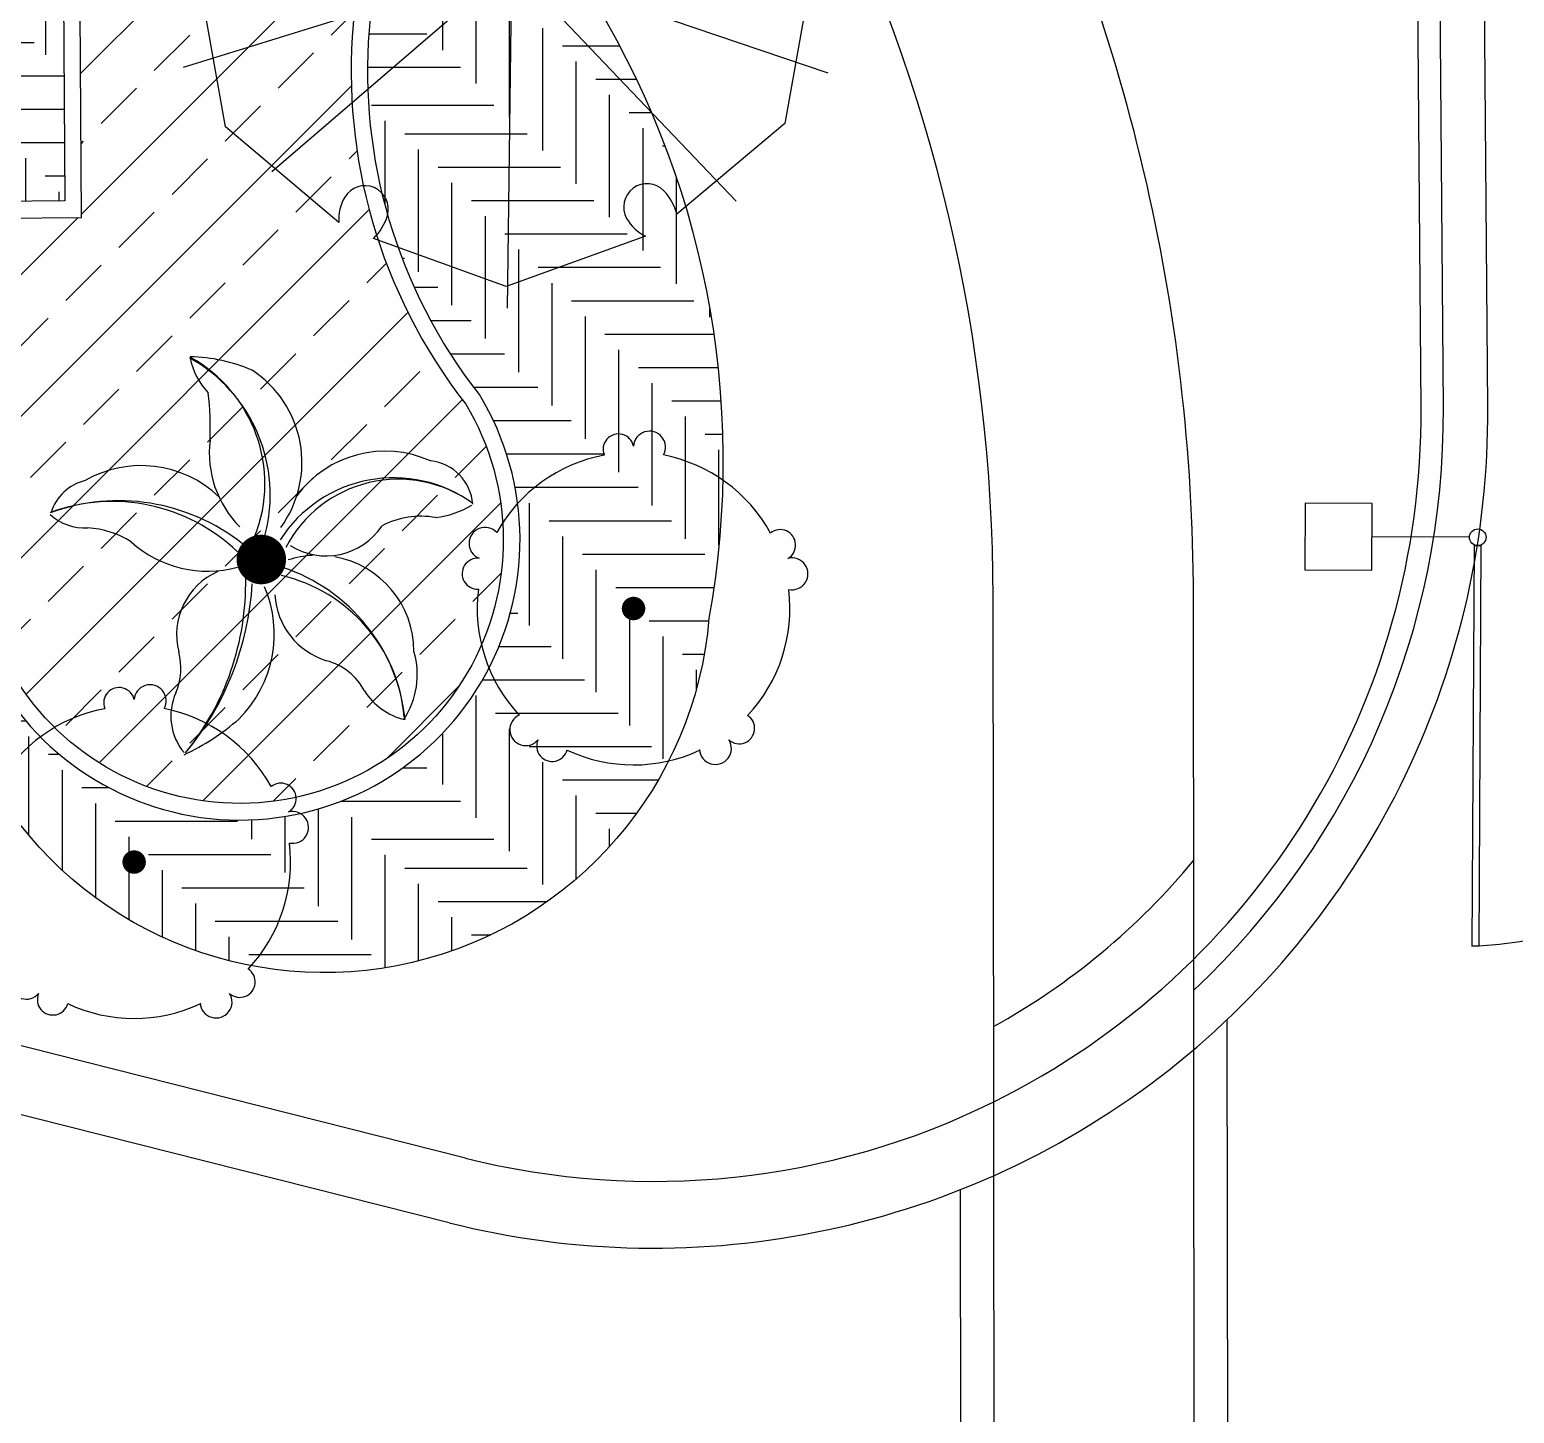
# Model space of a CAD drawing. Header units: feet. Extents: x 919634 to 928945, y 707022 to 708026.
# Drawn here: x 920517.92 to 920562.41, y 707484.96 to 707526.42 of the extents above; entities that cross this region are included whole.
import ezdxf

# ---------------------------------------------------------------- set-up
doc = ezdxf.new("R2010")
doc.units = ezdxf.units.FT
doc.header["$LTSCALE"] = 20
doc.header["$MEASUREMENT"] = 0
for name, color, linetype in [('-u-site-xref', 7, 'Continuous'), ('LK-TREE-013M', 6, 'Continuous'), ('LK-TREE-025M', 2, 'Continuous'), ('LK-TREE-035M', 123, 'Continuous'), ('LK-TREE-050M', 2, 'Continuous'), ('LK-TREE-TRNK', 32, 'Continuous'), ('LP-PATT-SHAR', 4, 'Continuous'), ('LP-SHAR-BRDR-CONT', 123, 'Continuous'), ('LP-TREE', 15, 'Continuous'), ('Site Plan$0$-u-site-fence', 4, 'Site Plan$0$FENCELINE1'), ('Site Plan$0$SP-PAVERS-BANDS', 251, 'Continuous')]:
    doc.layers.add(name, color=color, linetype=linetype)
doc.layers.add('Site Plan$0$SP-CURB', color=3, linetype='Continuous', lineweight=25)
doc.layers.add('Site Plan$0$SP-SIDEWALK', color=2, linetype='Continuous', lineweight=25)
doc.layers.get('-u-site-xref').off()
doc.linetypes.add('Site Plan$0$FENCELINE1', pattern='A,0.25,-0.1,[133,ltypeshp.shx,S=0.1,R=0,X=-0.1,Y=0],-0.1,1', length=1.45)

# ---------------------------------------------------------------- blocks, each defined once
blk = doc.blocks.new('Site Plan')
at = {"layer": 'Site Plan$0$-u-site-fence', "ltscale": 0.12}
for p, q in [((920561.0604239291, 707511.2101460887, 1.43820531839367e-06), (920558.1404580518, 707511.2252357987, -0.01237291482173208)), ((920561.2036159907, 707510.9594629746, 1.436900345652692e-06), (920561.4177676992, 707510.9613656093, 1.43951029119016e-06)), ((920561.352584053, 707498.9603057592, 1.436994073372722e-06), (920561.1396361396, 707498.9614501827, 1.614422701717855e-06))]:
    blk.add_line(p, q, dxfattribs=at)
at = {"layer": 'Site Plan$0$-u-site-fence', "ltscale": 0.12, "extrusion": (-1.187344461822772e-08, 1.488653649229549e-08, 1)}
for p, q in [((920561.2036333125, 707510.9626860885, 1.436948121047443e-06), (920561.1391363632, 707498.9614528685, 1.614839116370614e-06)), ((920561.3520842765, 707498.9603084452, 1.617384578156411e-06), (920561.4177676992, 707510.9613656093, 1.43951029119016e-06))]:
    blk.add_line(p, q, dxfattribs=at)
at = {"layer": 'Site Plan$0$-u-site-fence', "ltscale": 0.12, "extrusion": (2.741283309939411e-11, 1.338683738062718e-08, 0.9999999999999999), "elevation": -0.00287634199786926}
blk.add_lwpolyline([(920558.1352903502, 707510.2252491508), (920558.1456257511, 707512.2252224454), (920556.1456524564, 707512.2355578466), (920556.1353170556, 707510.2355845518)], close=True, dxfattribs=at)
at = {"layer": 'Site Plan$0$-u-site-fence', "ltscale": 0.12, "elevation": -9.429129976812334e-09}
blk.add_lwpolyline([(920573.8102649387, 707511.1473778506, -0.3744874482548909), (920561.3520842766, 707498.9603084453)], format="xyb", dxfattribs=at)
at = {"layer": 'Site Plan$0$-u-site-fence'}
blk.add_circle((920561.3104237854, 707511.2104141483, 1.43820531839367e-06), 0.2499999999999999, dxfattribs=at)
at = {"layer": 'Site Plan$0$SP-CURB'}
for p, q in [((920559.6122391585, 707515.092682989), (920559.020042532, 707590.153582548)), ((920560.2822183074, 707515.0979688222), (920559.6900216809, 707590.1588683829)), ((920561.6121769163, 707515.1084615946), (920561.01998029, 707590.1693611552)), ((920530.9824007368, 707492.6110752176), (920496.6243504336, 707501.2861214255)), ((920530.4927873277, 707490.6719314093), (920496.1347370263, 707499.3469776167)), ((920552.806729749, 707495.864926026), (920552.803823357, 707498.5755080327)), ((920546.810778525, 707492.085708337), (920546.8084102547, 707494.2944229818))]:
    blk.add_line(p, q, dxfattribs=at)
for radius, start, end in [(25, 255.8295891379076, 0.4520284694563315), (22.99999999999999, 296.3133886273412, 0.4520284694563315), (23.66999999999999, 313.162273810724, 0.4520284694563315), (22.99999999999999, 255.8295891379076, 296.3133886269526)]:
    blk.add_arc((920536.6129549423, 707514.911229014), radius, start, end, dxfattribs=at)
at = {"layer": 'Site Plan$0$SP-PAVERS-BANDS'}
for p, q in [((920553.8353893461, 707469.1367253223, -5.923748931907445e-09), (920553.8057688194, 707496.7616518568, -5.923748931907445e-09)), ((920552.8353899209, 707469.1356530838, -5.923748931907445e-09), (920552.806729749, 707495.8649260261, -5.923748931907445e-09)), ((920546.8355014793, 707469.0283940342, -5.923748931900867e-09), (920546.8107785248, 707492.085708337, -5.923748931900867e-09)), ((920545.835418404, 707469.1053362788, -5.923748931900867e-09), (920545.8112291561, 707491.6649013151, -5.923748931900867e-09))]:
    blk.add_line(p, q, dxfattribs=at)
at = {"layer": 'Site Plan$0$SP-SIDEWALK'}
for p, q in [((920546.8084102548, 707494.2944229818), (920546.7921933879, 707509.4187233478, 2.164071473886517e-08)), ((920552.8038233569, 707498.5755080327, 6.116416235568846e-09), (920552.7921899388, 707509.425156779, 2.164071473886517e-08))]:
    blk.add_line(p, q, dxfattribs=at)
for centre, radius, start, end in [((920496.7922221301, 707509.3651114214, 2.164071473886517e-08), 56, 0.0614347540404576, 26.4396897960038), ((920496.7922221301, 707509.3651114214, 2.164071473886517e-08), 50, 0.0614347540404576, 26.4396897960038), ((920536.6129549423, 707514.911229014, 2.164071473874334e-08), 20.99999999999999, 299.0375462264251, 320.4296222847356)]:
    blk.add_arc(centre, radius, start, end, dxfattribs=at)
blk = doc.blocks.new('TREE-PALM-041')
at = {"layer": 'LK-TREE-013M'}
for centre, radius, start, end in [((-0.3720001010839553, 0.1633982030932231), 0.3946546645720077, 344.7767662460449, 61.06918087828702), ((-0.3557800107024036, 0.1912123929162917), 0.3647523954599728, 338.6685595625743, 60.93853459792339), ((0.3341882467089761, -0.1338205829788421), 0.3402027790991649, 54.08927960762809, 147.3792399929219), ((0.345735847686484, -0.1173506063655907), 0.3200904228407903, 54.03427963616576, 152.4700259137816), ((-0.3597265340679598, -0.3546190761911205), 0.5029787695845125, 51.62245845853408, 110.1515818451622), ((-0.3762428748345599, -0.3100897383968757), 0.456426603592083, 46.19810053706463, 109.9457256011484), ((-0.08825263496379421, -0.4507209637926621), 0.4535954247626602, 5.932074235472769, 71.72583644396758), ((-0.7226320769002825, -0.05830830002738452), 0.6833584335641294, 320.9912903199319, 0.9579518287380175), ((-0.7589573112084338, -0.01726299157020605), 0.7374757485412952, 320.289734410527, 356.6001810902341), ((-0.04039007262139194, -0.4329306432186399), 0.4028327884091354, 4.984854820659012, 76.91433106630018)]:
    blk.add_arc(centre, radius, start, end, dxfattribs=at)
at = {"layer": 'LK-TREE-035M'}
for centre, radius, start, end in [((-0.1846703125824263, 0.1099836142084385), 0.4015795507720148, 66.30428091647485, 89.2587755891199), ((-0.01224742359372044, 0.5395139502523918), 0.1700019813296681, 190.3648824644931, 224.1150875254641), ((-0.1753860951066315, 0.2450049370900587), 0.2780024929228615, 323.8982852846357, 56.82995166977268), ((-0.8160024272200985, 0.3340684748091718), 0.6872459064238372, 357.2418459629196, 7.281689392615421), ((0.1352237847026743, 0.2695692884450267), 0.2666352025494512, 173.2307167638281, 224.6322289046691), ((0.3126471579823544, -0.003261728845778578), 0.2767751410075551, 65.5808511835087, 143.6588378721419), ((-0.3034542310599875, -0.04664386010379928), 0.2837860604912572, 46.33436015151633, 119.9192806013734), ((0.4153584020736218, 0.1305565764607692), 0.1187767134747549, 4.309482764750429, 84.34210055537733), ((-0.4159287384258903, 0.08228028413945054), 0.1205980544157748, 103.949490436853, 162.4386022652788), ((-0.4444319926324738, 0.2131647580703628), 0.1336970850788915, 228.2207110762874, 272.7252192577104), ((0.4060645058928856, 0.3534959403210607), 0.2501605639862223, 277.8159981576401, 300.0135730388296), ((-0.4501784669753874, -0.1470504408027296), 0.2269922223874085, 57.70628849375749, 86.94353297128266), ((0.1635472238890259, 0.1788427006183682), 0.1696018012809064, 237.7456378087568, 326.3428075352856), ((0.4014340550182567, -0.09356567294122442), 0.2029395839915697, 79.0208111955847, 118.4618557265303), ((-0.1359969818801972, 0.2578830844785713), 0.2874109908967901, 227.8406651239947, 285.3885791541096), ((0.1424639717921536, -0.2322170046852676), 0.2429536356617547, 93.04273322661936, 107.8907388375017), ((0.1424639717921536, -0.2322170046852676), 0.2429536356617547, 359.9177546433144, 79.84312436027638), ((-0.03908464121343513, -0.1903690957655257), 0.17496919302517, 113.9028067890646, 194.262204784065), ((-0.2691921133324229, -0.188228417281735), 0.3018404628052165, 314.7283526556522, 23.33723518404131), ((0.2198894997686693, -0.07769051944935512), 0.1862759094385831, 183.6257716349712, 252.7755832007347), ((-0.3583120795778143, -0.2747798158623738), 0.1552468162311555, 336.5198443062374, 15.43009549067513), ((0.1249626041754084, -0.4041746413631628), 0.153792794085995, 28.2288244625194, 75.01416279318904), ((0.1900078985063374, -0.2907720176543904), 0.203894153378254, 326.1720584875999, 16.58712093933369), ((-0.0843684182544564, -0.3953670706492218), 0.1440668918426463, 155.9413198106372, 219.7740130270225), ((0.4014322046977838, -0.2421414856262558), 0.1668673461453525, 212.3504327989154, 256.3272044214457), ((-0.4341523985469564, 0.02564235427329464), 0.5708483742134385, 294.7573737119525, 311.3826887409983)]:
    blk.add_arc(centre, radius, start, end, dxfattribs=at)
at = {"layer": 'LK-TREE-TRNK', "const_width": 0.0625}
blk.add_lwpolyline([(-0.0261093559890071, 0.01717160533669926, 1), (0.0261093559890071, -0.01717160533669926, 1)], format="xyb", close=True, dxfattribs=at)
blk = doc.blocks.new('TREE-DCID-109')
at = {"layer": 'LK-TREE-013M'}
for q in [(-0.2166500179826585, 0.4823717540616883), (-0.3601145663802754, 0.4331494471145447), (0.517799688297174, -0.1756967119105255), (0.5411972765790551, -0.08973717540862935)]:
    blk.add_line((0, 0), q, dxfattribs=at)
at = {"layer": 'LK-TREE-025M'}
for q in [(0.3255488117082166, 0.4360770788698858), (-0.5380278299170698, -0.1671362488681467), (-0.3928847481928415, -0.3377660838132428)]:
    blk.add_line((0, 0), q, dxfattribs=at)
at = {"layer": 'LK-TREE-035M'}
for q in [(0.1553565035567317, 0.5017498904846036), (-0.4146117905927724, 0.3240326438288861), (-0.007274405883975987, -0.5610814594255942), (0.3672781784027848, -0.3858769121981993)]:
    blk.add_line((0, 0), q, dxfattribs=at)
at = {"layer": 'LK-TREE-050M'}
blk.add_lwpolyline([(0.2584786559970667, 0.4268626303226171), (0.4439277190902544, 0.2703980164522264), (0.4842933250632768, 0.04269808410359133, 0.1271889369582335), (0.4404039055287399, 0.04376765122555071, 0.8753183136220222), (0.4490377769191127, -0.03179279157851056, 0.1490760554437799), (0.4900553474947174, -0.01954737550922658), (0.4472775486362366, -0.25838328219114), (0.2702664257688525, -0.4071908885772473, 0.1271889369582343), (0.2492479883002545, -0.3686467527420234, 0.8753183136220385), (0.1881276610059217, -0.4139041261011158, 0.1490760554437781), (0.2192412876896412, -0.4433036761864813), (-0.008985574262055707, -0.525674968998004), (-0.2263623031024622, -0.4467826430354762, 0.1271889369582332), (-0.2034913210365517, -0.4093080743222117, 0.8753183136220306), (-0.2732455197212289, -0.3790050048772429, 0.1490760554437717), (-0.2831494636131424, -0.4206499710318923), (-0.4685985267063302, -0.2641853571615016), (-0.5089641326793526, -0.03648542481286654, 0.1271889369582335), (-0.4650747131448156, -0.03755499193482592, 0.8753183136220322), (-0.4737085845351885, 0.03800545086923535, 0.1490760554437723), (-0.5147261551107931, 0.02576003479995137), (-0.4719483562523124, 0.2645959414818648), (-0.2949372333849283, 0.4134035478679721, 0.1271889369582334), (-0.2739187959163303, 0.3748594120327482, 0.8753183136220326), (-0.2127984686219975, 0.4201167853918406, 0.1490760554437743), (-0.243912095305717, 0.449516335477206), (-0.01568523335402006, 0.5318876282887288), (0.2016914954863864, 0.452995302326201, 0.1271889369582338), (0.1788205134204759, 0.4155207336129365, 0.8753183136220314), (0.2485747121051531, 0.3852176641679677, 0.1490760554437729)], format="xyb", close=True, dxfattribs=at)
at = {"layer": 'LK-TREE-TRNK', "const_width": 0.03749999999999999}
blk.add_lwpolyline([(-0.01875000000001137, 0, 1), (0.01875000000001137, 0, 1)], format="xyb", close=True, dxfattribs=at)
blk = doc.blocks.new('TREE-SIMP-021')
at = {"layer": 'LK-TREE-050M'}
for centre, radius, start, end in [((-0.04799390716075891, 0.5086389940592824), 0.04937740005396271, 12.3744434168969, 201.2618362351385), ((0.0511540410606699, 0.5160329129350814), 0.05101736742949643, 330.3524412592786, 176.4177406316339), ((-0.003777478401218559, 0.003136797043296724), 0.4952442819776592, 100.5015960879655, 151.0925035290089), ((-2.842170943040401e-14, -2.131628207280301e-14), 0.5, 28.85190988865747, 78.98973247718159), ((-0.4749689964509969, 0.2081133238393136), 0.05101736742949643, 42.43331910011396, 248.4177406316341), ((0.4689134968027702, 0.2028230113137681), 0.04937740005396271, 300.3744434168967, 129.2618362351378), ((-0.4985753626810379, 0.1115331750183941), 0.04937740005396271, 84.37444341689746, 273.2618362351384), ((0.5065839324883825, 0.1108125556681472), 0.05101736742949643, 258.3524412592795, 104.4177406316339), ((-2.842170943040401e-14, -2.131628207280301e-14), 0.5, 172.8519098886574, 222.9897324771822), ((-2.842170943040401e-14, -2.131628207280301e-14), 0.5, 316.8519098886569, 6.989732477181856), ((-0.3447010244698276, -0.3874118052906965), 0.05101736742949643, 114.3524412592789, 320.4177406316336), ((0.3377983859684264, -0.3832874793667926), 0.04937740005396271, 228.3744434168969, 57.2618362351381), ((-0.2601426129294566, -0.4397077010247585), 0.04937740005396271, 156.3744434168966, 345.2618362351382), ((0.2619320473717153, -0.4475469871519522), 0.05101736742949643, 183.8540007653813, 32.41774063163366), ((-2.842170943040401e-14, -2.131628207280301e-14), 0.5, 244.8519098886572, 294.9897324771821)]:
    blk.add_arc(centre, radius, start, end, dxfattribs=at)
at = {"layer": 'LK-TREE-TRNK', "const_width": 0.03749999999999999}
blk.add_lwpolyline([(-0.01875000000001137, -2.131628207280301e-14, 1), (0.01874999999998295, -2.131628207280301e-14, 1)], format="xyb", close=True, dxfattribs=at)

msp = doc.modelspace()

# ---------------------------------------------------------------- block references
at = {"layer": '-u-site-xref'}
msp.add_blockref('Site Plan', (0, 0), dxfattribs=at)

# ---------------------------------------------------------------- next in the draw order: hatches: boundary and pattern name
at = {"layer": 'LP-PATT-SHAR'}
h = msp.add_hatch(dxfattribs=at)
h.set_pattern_fill('ANSI33', color=256, scale=12)
h.set_pattern_definition([(45, (920512.1091515779, 707500.8008629329), (-2.121320343559643, 2.121320343559643), []), (45, (920514.2304719179, 707500.8008629329), (-2.121320343559643, 2.121320343559643), [1.5, -0.75])])
edge = h.paths.add_edge_path()
edge.add_line((920519.144051005, 707571.9042656426), (920519.0300970385, 707589.3336557783))
edge.add_arc((920521.3569195461, 707581.2355346107), 8.42577411444866, -9.948950275350228, 106.03087665940899, ccw=False)
edge.add_arc((920517.2931462972, 707581.9483547255), 12.55159106795469, 328.06804307259824, 350.05104972387204, ccw=False)
edge.add_arc((920540.0417783093, 707567.770968272), 14.2532321001065, 148.0680430724614, 227.61224199479)
edge.add_arc((920586.3325759942, 707553.8906661981), 55.99999999081852, 176.5674918301401, 197.3262677945363)
edge.add_arc((920543.8012693318, 707525.1906926351), 16.24664553998009, 132.2688340283961, 217.9296352951083)
edge.add_arc((920524.2161747238, 707511.1356004147), 7.898645388950357, -152.98901231737977, 31.002417091319387, ccw=False)
edge.add_line((920517.179117954, 707507.5483408764), (920517.1090451024, 707520.7775410351))
edge.add_line((920517.1090451024, 707520.7775410351), (920519.4782180586, 707520.7930307712))
edge.add_line((920519.4782180586, 707520.7930307712), (920519.144051005, 707571.9042656426))
h = msp.add_hatch(dxfattribs=at)
h.set_pattern_fill('LAFX-A220-HBDASH', color=256, scale=22, pattern_type=2)
h.set_pattern_definition([(0, (920527.372199859, 707513.0230849287), (0, 22), [3.66674, -18.333333333326]), (0, (920526.3720798589, 707514.0229849287), (0, 22), [3.66674, -18.333333333326]), (0, (920525.372179859, 707515.0231049287), (0, 22), [3.66674, -18.333333333326]), (0, (920524.372059859, 707516.0230049287), (0, 22), [3.66674, -18.333333333326]), (0, (920523.3721598589, 707517.0231249287), (0, 22), [3.66674, -18.333333333326]), (0, (920529.972379859, 707517.7902649287), (0, 22), [3.66674, -18.333333333326]), (0, (920522.372039859, 707518.0230249286), (0, 22), [3.66674, -18.333333333326]), (0, (920528.9724798589, 707518.7901649287), (0, 22), [3.66674, -18.333333333326]), (0, (920521.3721398589, 707519.0231449287), (0, 22), [3.66674, -18.333333333326]), (0, (920527.9723598589, 707519.7902629287), (0, 22), [3.66674, -18.333333333326]), (0, (920520.3720198589, 707520.0230889287), (0, 22), [3.66674, -18.333333333326]), (0, (920526.972459859, 707520.7902509287), (0, 22), [3.66674, -18.333333333326]), (0, (920519.372119859, 707521.0230769287), (0, 22), [3.66674, -18.333333333326]), (0, (920525.972339859, 707521.7902609287), (0, 22), [3.66674, -18.333333333326]), (0, (920518.3722198589, 707522.0230869286), (0, 22), [3.66674, -18.333333333326]), (0, (920532.6475798589, 707522.3817089287), (0, 22), [3.66674, -18.333333333326]), (0, (920524.972439859, 707522.7902489287), (0, 22), [3.66674, -18.333333333326]), (0, (920517.3720998589, 707523.0230969287), (0, 22), [3.66674, -18.333333333326]), (0, (920531.6474598589, 707523.3816969286), (0, 22), [3.66674, -18.333333333326]), (0, (920523.972319859, 707523.7903249287), (0, 22), [3.66674, -18.333333333326]), (0, (920516.372199859, 707524.0230849287), (0, 22), [3.66674, -18.333333333326]), (0, (920530.647559859, 707524.3816849287), (0, 22), [3.66674, -18.333333333326]), (0, (920522.9724198589, 707524.7902249286), (0, 22), [3.66674, -18.333333333326]), (0, (920515.3720798589, 707525.0229849287), (0, 22), [3.66674, -18.333333333326]), (0, (920529.647439859, 707525.3818049286), (0, 22), [3.66674, -18.333333333326]), (0, (920521.9722998589, 707525.7903449287), (0, 22), [3.66674, -18.333333333326]), (0, (920514.372179859, 707526.0231049287), (0, 22), [3.66674, -18.333333333326]), (0, (920528.6475398589, 707526.3817049287), (0, 22), [3.66674, -18.333333333326]), (0, (920520.972399859, 707526.7902449287), (0, 22), [3.66674, -18.333333333326]), (0, (920513.3721258589, 707527.0230049287), (0, 22), [3.66674, -18.333333333326]), (0, (920527.647419859, 707527.3816049286), (0, 22), [3.66674, -18.333333333326]), (0, (920519.9724998589, 707527.7903649287), (0, 22), [3.66674, -18.333333333326]), (0, (920512.372115859, 707528.0231249287), (0, 22), [3.66674, -18.333333333326]), (0, (920526.6475198589, 707528.3817249287), (0, 22), [3.66674, -18.333333333326]), (0, (920518.972379859, 707528.7902649287), (0, 22), [3.66674, -18.333333333326]), (0, (920511.3721278589, 707529.0230249286), (0, 22), [3.66674, -18.333333333326]), (0, (920525.6473998589, 707529.3816249287), (0, 22), [3.66674, -18.333333333326]), (0, (920517.9724798589, 707529.7901649287), (0, 22), [3.66674, -18.333333333326]), (0, (920510.372117859, 707530.0231449287), (0, 22), [3.66674, -18.333333333326]), (0, (920524.647499859, 707530.3817449287), (0, 22), [3.66674, -18.333333333326]), (0, (920516.9723598589, 707530.7902849287), (0, 22), [3.66674, -18.333333333326]), (0, (920509.3720198589, 707531.0230449287), (0, 22), [3.66674, -18.333333333326]), (0, (920523.647379859, 707531.3816449287), (0, 22), [3.66674, -18.333333333326]), (0, (920515.972459859, 707531.7901849287), (0, 22), [3.66674, -18.333333333326]), (0, (920508.372119859, 707532.0231649287), (0, 22), [3.66674, -18.333333333326]), (0, (920522.647479859, 707532.3817649287), (0, 22), [3.66674, -18.333333333326]), (0, (920514.972339859, 707532.7903049287), (0, 22), [3.66674, -18.333333333326]), (0, (920507.3722198589, 707533.0230649287), (0, 22), [3.66674, -18.333333333326]), (0, (920521.6475798589, 707533.3816649287), (0, 22), [3.66674, -18.333333333326]), (0, (920513.972439859, 707533.7902049287), (0, 22), [3.66674, -18.333333333326]), (0, (920506.3720998589, 707533.8854649287), (0, 22), [3.66674, -18.333333333326]), (0, (920520.6474598589, 707534.3817849287), (0, 22), [3.66674, -18.333333333326]), (0, (920512.9724078589, 707534.7903249287), (0, 22), [3.66674, -18.333333333326]), (0, (920519.647559859, 707535.3816849287), (0, 22), [3.66674, -18.333333333326]), (0, (920511.972397859, 707535.7902249286), (0, 22), [3.66674, -18.333333333326]), (0, (920518.647439859, 707536.3818049286), (0, 22), [3.66674, -18.333333333326]), (0, (920510.9723878589, 707536.7903449287), (0, 22), [3.66674, -18.333333333326]), (0, (920517.6475398589, 707537.3817049287), (0, 22), [3.66674, -18.333333333326]), (0, (920509.972399859, 707537.7902449287), (0, 22), [3.66674, -18.333333333326]), (0, (920516.647419859, 707538.3816049286), (0, 22), [3.66674, -18.333333333326]), (0, (920508.9724998589, 707538.6526449287), (0, 22), [3.66674, -18.333333333326]), (0, (920515.6475198589, 707539.3817249287), (0, 22), [3.66674, -18.333333333326]), (0, (920514.6473998589, 707540.3816249287), (0, 22), [3.66674, -18.333333333326]), (0, (920513.6474778589, 707541.3817449287), (0, 22), [3.66674, -18.333333333326]), (0, (920512.6474898589, 707542.3816449287), (0, 22), [3.66674, -18.333333333326]), (0, (920511.647479859, 707543.2440449287), (0, 22), [3.66674, -18.333333333326]), (90, (920533.063819859, 707518.2441249287), (-22, 1.347111479062089e-15), [3.66674, -18.333333333326]), (90, (920532.0639198589, 707519.2440469287), (-22, 1.347111479062089e-15), [3.66674, -18.333333333326]), (90, (920531.0637998589, 707520.2440349287), (-22, 1.347111479062089e-15), [3.66674, -18.333333333326]), (90, (920530.3888398589, 707513.6525049286), (-22, 1.347111479062089e-15), [3.66674, -18.333333333326]), (90, (920530.063899859, 707521.2440449287), (-22, 1.347111479062089e-15), [3.66674, -18.333333333326]), (90, (920529.388719859, 707514.6526249287), (-22, 1.347111479062089e-15), [3.66674, -18.333333333326]), (90, (920529.063779859, 707522.2440549287), (-22, 1.347111479062089e-15), [3.66674, -18.333333333326]), (90, (920528.3888198589, 707515.6525249287), (-22, 1.347111479062089e-15), [3.66674, -18.333333333326]), (90, (920528.0638798589, 707523.2440429287), (-22, 1.347111479062089e-15), [3.66674, -18.333333333326]), (90, (920527.7884398589, 707508.8853249287), (-22, 1.347111479062089e-15), [3.66674, -18.333333333326]), (90, (920527.3886998589, 707516.6526449287), (-22, 1.347111479062089e-15), [3.66674, -18.333333333326]), (90, (920527.063759859, 707524.2439649287), (-22, 1.347111479062089e-15), [3.66674, -18.333333333326]), (90, (920526.788539859, 707509.8854449287), (-22, 1.347111479062089e-15), [3.66674, -18.333333333326]), (90, (920526.388799859, 707517.6525449287), (-22, 1.347111479062089e-15), [3.66674, -18.333333333326]), (90, (920526.0638598589, 707525.2440849287), (-22, 1.347111479062089e-15), [3.66674, -18.333333333326]), (90, (920525.7884198589, 707510.8853449287), (-22, 1.347111479062089e-15), [3.66674, -18.333333333326]), (90, (920525.388679859, 707518.6526649287), (-22, 1.347111479062089e-15), [3.66674, -18.333333333326]), (90, (920525.0637398589, 707526.2439849287), (-22, 1.347111479062089e-15), [3.66674, -18.333333333326]), (90, (920524.788519859, 707511.8854649287), (-22, 1.347111479062089e-15), [3.66674, -18.333333333326]), (90, (920524.388779859, 707519.6526089287), (-22, 1.347111479062089e-15), [3.66674, -18.333333333326]), (90, (920524.063839859, 707527.2441049287), (-22, 1.347111479062089e-15), [3.66674, -18.333333333326]), (90, (920523.788399859, 707512.8853649287), (-22, 1.347111479062089e-15), [3.66674, -18.333333333326]), (90, (920523.388659859, 707520.6525969286), (-22, 1.347111479062089e-15), [3.66674, -18.333333333326]), (90, (920523.0639398589, 707528.2440049287), (-22, 1.347111479062089e-15), [3.66674, -18.333333333326]), (90, (920522.7884998589, 707513.8854849287), (-22, 1.347111479062089e-15), [3.66674, -18.333333333326]), (90, (920522.3887598589, 707521.6526069287), (-22, 1.347111479062089e-15), [3.66674, -18.333333333326]), (90, (920522.063819859, 707529.2441249287), (-22, 1.347111479062089e-15), [3.66674, -18.333333333326]), (90, (920521.788379859, 707514.8853849287), (-22, 1.347111479062089e-15), [3.66674, -18.333333333326]), (90, (920521.388859859, 707522.6525949287), (-22, 1.347111479062089e-15), [3.66674, -18.333333333326]), (90, (920521.0639198589, 707530.2440249287), (-22, 1.347111479062089e-15), [3.66674, -18.333333333326]), (90, (920520.7884798589, 707515.8855049287), (-22, 1.347111479062089e-15), [3.66674, -18.333333333326]), (90, (920520.388739859, 707523.6526049287), (-22, 1.347111479062089e-15), [3.66674, -18.333333333326]), (90, (920520.0637998589, 707531.2441449286), (-22, 1.347111479062089e-15), [3.66674, -18.333333333326]), (90, (920519.788579859, 707516.8854049287), (-22, 1.347111479062089e-15), [3.66674, -18.333333333326]), (90, (920519.3888398589, 707524.6525049286), (-22, 1.347111479062089e-15), [3.66674, -18.333333333326]), (90, (920519.063899859, 707532.2440449287), (-22, 1.347111479062089e-15), [3.66674, -18.333333333326]), (90, (920518.788459859, 707517.8855249287), (-22, 1.347111479062089e-15), [3.66674, -18.333333333326]), (90, (920518.388719859, 707525.6526249287), (-22, 1.347111479062089e-15), [3.66674, -18.333333333326]), (90, (920518.063779859, 707533.2439449287), (-22, 1.347111479062089e-15), [3.66674, -18.333333333326]), (90, (920517.7885598589, 707518.8854249287), (-22, 1.347111479062089e-15), [3.66674, -18.333333333326]), (90, (920517.3888198589, 707526.6525249287), (-22, 1.347111479062089e-15), [3.66674, -18.333333333326]), (90, (920517.0638798589, 707534.2440649287), (-22, 1.347111479062089e-15), [3.66674, -18.333333333326]), (90, (920516.7884398589, 707519.8854349287), (-22, 1.347111479062089e-15), [3.66674, -18.333333333326]), (90, (920516.3886998589, 707527.6526449287), (-22, 1.347111479062089e-15), [3.66674, -18.333333333326]), (90, (920516.063759859, 707535.2439649287), (-22, 1.347111479062089e-15), [3.66674, -18.333333333326]), (90, (920515.788539859, 707520.8854229287), (-22, 1.347111479062089e-15), [3.66674, -18.333333333326]), (90, (920515.388799859, 707528.6525449287), (-22, 1.347111479062089e-15), [3.66674, -18.333333333326]), (90, (920515.0638598589, 707536.2440849287), (-22, 1.347111479062089e-15), [3.66674, -18.333333333326]), (90, (920514.7884198589, 707521.8854329287), (-22, 1.347111479062089e-15), [3.66674, -18.333333333326]), (90, (920514.388679859, 707529.6526649287), (-22, 1.347111479062089e-15), [3.66674, -18.333333333326]), (90, (920514.0637398589, 707537.2439849287), (-22, 1.347111479062089e-15), [3.66674, -18.333333333326]), (90, (920513.788475859, 707522.8854209287), (-22, 1.347111479062089e-15), [3.66674, -18.333333333326]), (90, (920513.3887578589, 707530.6525649288), (-22, 1.347111479062089e-15), [3.66674, -18.333333333326]), (90, (920513.063839859, 707538.2441049287), (-22, 1.347111479062089e-15), [3.66674, -18.333333333326]), (90, (920512.788487859, 707523.8853649287), (-22, 1.347111479062089e-15), [3.66674, -18.333333333326]), (90, (920512.3887478589, 707531.6526849287), (-22, 1.347111479062089e-15), [3.66674, -18.333333333326]), (90, (920512.0638298589, 707539.1062849287), (-22, 1.347111479062089e-15), [3.66674, -18.333333333326]), (90, (920511.788477859, 707524.8854849287), (-22, 1.347111479062089e-15), [3.66674, -18.333333333326]), (90, (920511.3887598589, 707532.6525849287), (-22, 1.347111479062089e-15), [3.66674, -18.333333333326]), (90, (920510.7884678589, 707525.8853849287), (-22, 1.347111479062089e-15), [3.66674, -18.333333333326]), (90, (920510.388749859, 707533.6527049287), (-22, 1.347111479062089e-15), [3.66674, -18.333333333326]), (90, (920509.7884798589, 707526.8855049287), (-22, 1.347111479062089e-15), [3.66674, -18.333333333326]), (90, (920509.388739859, 707534.5148849287), (-22, 1.347111479062089e-15), [3.66674, -18.333333333326]), (90, (920508.788579859, 707527.8854049287), (-22, 1.347111479062089e-15), [3.66674, -18.333333333326]), (90, (920507.788459859, 707528.8855249287), (-22, 1.347111479062089e-15), [3.66674, -18.333333333326]), (90, (920506.7885598589, 707529.7477049287), (-22, 1.347111479062089e-15), [3.66674, -18.333333333326])])
h.paths.add_polyline_path([(920518.974959797, 707521.2897511374), (920516.9750025416, 707521.2766753464), (920516.5955972722, 707579.3223276865), (920518.5955545276, 707579.3354034774)])
h = msp.add_hatch(dxfattribs=at)
h.set_pattern_fill('LAFX-A220-HBDASH', color=256, scale=22, pattern_type=2)
h.set_pattern_definition([(0, (920543.8702640438, 707493.9275662233), (0, 22), [3.66674, -18.333333333326]), (0, (920542.8701440437, 707494.9274662232), (0, 22), [3.66674, -18.333333333326]), (0, (920541.8702440438, 707495.9275862232), (0, 22), [3.66674, -18.333333333326]), (0, (920540.8701240438, 707496.9274862233), (0, 22), [3.66674, -18.333333333326]), (0, (920539.8702240437, 707497.9276062233), (0, 22), [3.66674, -18.333333333326]), (0, (920546.4704440437, 707498.6947462233), (0, 22), [3.66674, -18.333333333326]), (0, (920538.8701040437, 707498.9275062232), (0, 22), [3.66674, -18.333333333326]), (0, (920545.4705440437, 707499.6946462232), (0, 22), [3.66674, -18.333333333326]), (0, (920537.8702040437, 707499.9276262233), (0, 22), [3.66674, -18.333333333326]), (0, (920544.4704240437, 707500.6947442233), (0, 22), [3.66674, -18.333333333326]), (0, (920536.8700840437, 707500.9275702232), (0, 22), [3.66674, -18.333333333326]), (0, (920543.4705240438, 707501.6947322233), (0, 22), [3.66674, -18.333333333326]), (0, (920535.8701840438, 707501.9275582233), (0, 22), [3.66674, -18.333333333326]), (0, (920542.4704040438, 707502.6947422232), (0, 22), [3.66674, -18.333333333326]), (0, (920534.8702840437, 707502.9275682232), (0, 22), [3.66674, -18.333333333326]), (0, (920549.1456440437, 707503.2861902233), (0, 22), [3.66674, -18.333333333326]), (0, (920541.4705040437, 707503.6947302233), (0, 22), [3.66674, -18.333333333326]), (0, (920533.8701640437, 707503.9275782233), (0, 22), [3.66674, -18.333333333326]), (0, (920548.1455240437, 707504.2861782232), (0, 22), [3.66674, -18.333333333326]), (0, (920540.4703840438, 707504.6948062233), (0, 22), [3.66674, -18.333333333326]), (0, (920532.8702640438, 707504.9275662233), (0, 22), [3.66674, -18.333333333326]), (0, (920547.1456240438, 707505.2861662232), (0, 22), [3.66674, -18.333333333326]), (0, (920539.4704840437, 707505.6947062232), (0, 22), [3.66674, -18.333333333326]), (0, (920531.8701440437, 707505.9274662232), (0, 22), [3.66674, -18.333333333326]), (0, (920546.1455040438, 707506.2862862232), (0, 22), [3.66674, -18.333333333326]), (0, (920538.4703640437, 707506.6948262233), (0, 22), [3.66674, -18.333333333326]), (0, (920530.8702440438, 707506.9275862232), (0, 22), [3.66674, -18.333333333326]), (0, (920545.1456040437, 707507.2861862233), (0, 22), [3.66674, -18.333333333326]), (0, (920537.4704640438, 707507.6947262232), (0, 22), [3.66674, -18.333333333326]), (0, (920529.8701900437, 707507.9274862233), (0, 22), [3.66674, -18.333333333326]), (0, (920544.1454840438, 707508.2860862232), (0, 22), [3.66674, -18.333333333326]), (0, (920536.4705640437, 707508.6948462232), (0, 22), [3.66674, -18.333333333326]), (0, (920528.8701800437, 707508.9276062233), (0, 22), [3.66674, -18.333333333326]), (0, (920543.1455840437, 707509.2862062233), (0, 22), [3.66674, -18.333333333326]), (0, (920535.4704440437, 707509.6947462233), (0, 22), [3.66674, -18.333333333326]), (0, (920527.8701920437, 707509.9275062232), (0, 22), [3.66674, -18.333333333326]), (0, (920542.1454640437, 707510.2861062232), (0, 22), [3.66674, -18.333333333326]), (0, (920534.4705440437, 707510.6946462232), (0, 22), [3.66674, -18.333333333326]), (0, (920526.8701820438, 707510.9276262233), (0, 22), [3.66674, -18.333333333326]), (0, (920541.1455640438, 707511.2862262232), (0, 22), [3.66674, -18.333333333326]), (0, (920533.4704240437, 707511.6947662233), (0, 22), [3.66674, -18.333333333326]), (0, (920525.8700840437, 707511.9275262232), (0, 22), [3.66674, -18.333333333326]), (0, (920540.1454440438, 707512.2861262233), (0, 22), [3.66674, -18.333333333326]), (0, (920532.4705240438, 707512.6946662233), (0, 22), [3.66674, -18.333333333326]), (0, (920524.8701840438, 707512.9276462232), (0, 22), [3.66674, -18.333333333326]), (0, (920539.1455440437, 707513.2862462233), (0, 22), [3.66674, -18.333333333326]), (0, (920531.4704040438, 707513.6947862232), (0, 22), [3.66674, -18.333333333326]), (0, (920523.8702840437, 707513.9275462233), (0, 22), [3.66674, -18.333333333326]), (0, (920538.1456440437, 707514.2861462233), (0, 22), [3.66674, -18.333333333326]), (0, (920530.4705040437, 707514.6946862233), (0, 22), [3.66674, -18.333333333326]), (0, (920522.8701640437, 707514.7899462233), (0, 22), [3.66674, -18.333333333326]), (0, (920537.1455240437, 707515.2862662233), (0, 22), [3.66674, -18.333333333326]), (0, (920529.4704720437, 707515.6948062233), (0, 22), [3.66674, -18.333333333326]), (0, (920536.1456240438, 707516.2861662232), (0, 22), [3.66674, -18.333333333326]), (0, (920528.4704620438, 707516.6947062232), (0, 22), [3.66674, -18.333333333326]), (0, (920535.1455040438, 707517.2862862232), (0, 22), [3.66674, -18.333333333326]), (0, (920527.4704520437, 707517.6948262233), (0, 22), [3.66674, -18.333333333326]), (0, (920534.1456040437, 707518.2861862233), (0, 22), [3.66674, -18.333333333326]), (0, (920526.4704640438, 707518.6947262232), (0, 22), [3.66674, -18.333333333326]), (0, (920533.1454840438, 707519.2860862232), (0, 22), [3.66674, -18.333333333326]), (0, (920525.4705640437, 707519.5571262232), (0, 22), [3.66674, -18.333333333326]), (0, (920532.1455840437, 707520.2862062233), (0, 22), [3.66674, -18.333333333326]), (0, (920531.1454640437, 707521.2861062232), (0, 22), [3.66674, -18.333333333326]), (0, (920530.1455420437, 707522.2862262232), (0, 22), [3.66674, -18.333333333326]), (0, (920529.1455540437, 707523.2861262233), (0, 22), [3.66674, -18.333333333326]), (0, (920528.1455440437, 707524.1485262233), (0, 22), [3.66674, -18.333333333326]), (90, (920549.5618840437, 707499.1486062233), (-22, 1.347111479062089e-15), [3.66674, -18.333333333326]), (90, (920548.5619840437, 707500.1485282233), (-22, 1.347111479062089e-15), [3.66674, -18.333333333326]), (90, (920547.5618640437, 707501.1485162233), (-22, 1.347111479062089e-15), [3.66674, -18.333333333326]), (90, (920546.8869040437, 707494.5569862232), (-22, 1.347111479062089e-15), [3.66674, -18.333333333326]), (90, (920546.5619640438, 707502.1485262233), (-22, 1.347111479062089e-15), [3.66674, -18.333333333326]), (90, (920545.8867840437, 707495.5571062233), (-22, 1.347111479062089e-15), [3.66674, -18.333333333326]), (90, (920545.5618440438, 707503.1485362232), (-22, 1.347111479062089e-15), [3.66674, -18.333333333326]), (90, (920544.8868840437, 707496.5570062232), (-22, 1.347111479062089e-15), [3.66674, -18.333333333326]), (90, (920544.5619440437, 707504.1485242232), (-22, 1.347111479062089e-15), [3.66674, -18.333333333326]), (90, (920544.2865040437, 707489.7898062232), (-22, 1.347111479062089e-15), [3.66674, -18.333333333326]), (90, (920543.8867640437, 707497.5571262232), (-22, 1.347111479062089e-15), [3.66674, -18.333333333326]), (90, (920543.5618240437, 707505.1484462232), (-22, 1.347111479062089e-15), [3.66674, -18.333333333326]), (90, (920543.2866040438, 707490.7899262232), (-22, 1.347111479062089e-15), [3.66674, -18.333333333326]), (90, (920542.8868640438, 707498.5570262233), (-22, 1.347111479062089e-15), [3.66674, -18.333333333326]), (90, (920542.5619240437, 707506.1485662232), (-22, 1.347111479062089e-15), [3.66674, -18.333333333326]), (90, (920542.2864840437, 707491.7898262233), (-22, 1.347111479062089e-15), [3.66674, -18.333333333326]), (90, (920541.8867440438, 707499.5571462233), (-22, 1.347111479062089e-15), [3.66674, -18.333333333326]), (90, (920541.5618040437, 707507.1484662233), (-22, 1.347111479062089e-15), [3.66674, -18.333333333326]), (90, (920541.2865840438, 707492.7899462233), (-22, 1.347111479062089e-15), [3.66674, -18.333333333326]), (90, (920540.8868440437, 707500.5570902233), (-22, 1.347111479062089e-15), [3.66674, -18.333333333326]), (90, (920540.5619040438, 707508.1485862233), (-22, 1.347111479062089e-15), [3.66674, -18.333333333326]), (90, (920540.2864640438, 707493.7898462233), (-22, 1.347111479062089e-15), [3.66674, -18.333333333326]), (90, (920539.8867240438, 707501.5570782232), (-22, 1.347111479062089e-15), [3.66674, -18.333333333326]), (90, (920539.5620040437, 707509.1484862233), (-22, 1.347111479062089e-15), [3.66674, -18.333333333326]), (90, (920539.2865640437, 707494.7899662233), (-22, 1.347111479062089e-15), [3.66674, -18.333333333326]), (90, (920538.8868240437, 707502.5570882233), (-22, 1.347111479062089e-15), [3.66674, -18.333333333326]), (90, (920538.5618840437, 707510.1486062233), (-22, 1.347111479062089e-15), [3.66674, -18.333333333326]), (90, (920538.2864440437, 707495.7898662232), (-22, 1.347111479062089e-15), [3.66674, -18.333333333326]), (90, (920537.8869240438, 707503.5570762233), (-22, 1.347111479062089e-15), [3.66674, -18.333333333326]), (90, (920537.5619840437, 707511.1485062232), (-22, 1.347111479062089e-15), [3.66674, -18.333333333326]), (90, (920537.2865440437, 707496.7899862232), (-22, 1.347111479062089e-15), [3.66674, -18.333333333326]), (90, (920536.8868040438, 707504.5570862233), (-22, 1.347111479062089e-15), [3.66674, -18.333333333326]), (90, (920536.5618640437, 707512.1486262232), (-22, 1.347111479062089e-15), [3.66674, -18.333333333326]), (90, (920536.2866440438, 707497.7898862233), (-22, 1.347111479062089e-15), [3.66674, -18.333333333326]), (90, (920535.8869040437, 707505.5569862232), (-22, 1.347111479062089e-15), [3.66674, -18.333333333326]), (90, (920535.5619640438, 707513.1485262233), (-22, 1.347111479062089e-15), [3.66674, -18.333333333326]), (90, (920535.2865240438, 707498.7900062233), (-22, 1.347111479062089e-15), [3.66674, -18.333333333326]), (90, (920534.8867840437, 707506.5571062233), (-22, 1.347111479062089e-15), [3.66674, -18.333333333326]), (90, (920534.5618440438, 707514.1484262233), (-22, 1.347111479062089e-15), [3.66674, -18.333333333326]), (90, (920534.2866240437, 707499.7899062233), (-22, 1.347111479062089e-15), [3.66674, -18.333333333326]), (90, (920533.8868840437, 707507.5570062232), (-22, 1.347111479062089e-15), [3.66674, -18.333333333326]), (90, (920533.5619440437, 707515.1485462233), (-22, 1.347111479062089e-15), [3.66674, -18.333333333326]), (90, (920533.2865040437, 707500.7899162233), (-22, 1.347111479062089e-15), [3.66674, -18.333333333326]), (90, (920532.8867640437, 707508.5571262232), (-22, 1.347111479062089e-15), [3.66674, -18.333333333326]), (90, (920532.5618240437, 707516.1484462232), (-22, 1.347111479062089e-15), [3.66674, -18.333333333326]), (90, (920532.2866040438, 707501.7899042233), (-22, 1.347111479062089e-15), [3.66674, -18.333333333326]), (90, (920531.8868640438, 707509.5570262233), (-22, 1.347111479062089e-15), [3.66674, -18.333333333326]), (90, (920531.5619240437, 707517.1485662232), (-22, 1.347111479062089e-15), [3.66674, -18.333333333326]), (90, (920531.2864840437, 707502.7899142232), (-22, 1.347111479062089e-15), [3.66674, -18.333333333326]), (90, (920530.8867440438, 707510.5571462233), (-22, 1.347111479062089e-15), [3.66674, -18.333333333326]), (90, (920530.5618040437, 707518.1484662233), (-22, 1.347111479062089e-15), [3.66674, -18.333333333326]), (90, (920530.2865400438, 707503.7899022233), (-22, 1.347111479062089e-15), [3.66674, -18.333333333326]), (90, (920529.8868220437, 707511.5570462233), (-22, 1.347111479062089e-15), [3.66674, -18.333333333326]), (90, (920529.5619040438, 707519.1485862233), (-22, 1.347111479062089e-15), [3.66674, -18.333333333326]), (90, (920529.2865520437, 707504.7898462233), (-22, 1.347111479062089e-15), [3.66674, -18.333333333326]), (90, (920528.8868120437, 707512.5571662233), (-22, 1.347111479062089e-15), [3.66674, -18.333333333326]), (90, (920528.5618940437, 707520.0107662233), (-22, 1.347111479062089e-15), [3.66674, -18.333333333326]), (90, (920528.2865420438, 707505.7899662233), (-22, 1.347111479062089e-15), [3.66674, -18.333333333326]), (90, (920527.8868240437, 707513.5570662232), (-22, 1.347111479062089e-15), [3.66674, -18.333333333326]), (90, (920527.2865320437, 707506.7898662232), (-22, 1.347111479062089e-15), [3.66674, -18.333333333326]), (90, (920526.8868140437, 707514.5571862232), (-22, 1.347111479062089e-15), [3.66674, -18.333333333326]), (90, (920526.2865440437, 707507.7899862232), (-22, 1.347111479062089e-15), [3.66674, -18.333333333326]), (90, (920525.8868040438, 707515.4193662233), (-22, 1.347111479062089e-15), [3.66674, -18.333333333326]), (90, (920525.2866440438, 707508.7898862233), (-22, 1.347111479062089e-15), [3.66674, -18.333333333326]), (90, (920524.2865240438, 707509.7900062233), (-22, 1.347111479062089e-15), [3.66674, -18.333333333326]), (90, (920523.2866240437, 707510.6521862233), (-22, 1.347111479062089e-15), [3.66674, -18.333333333326])])
edge = h.paths.add_edge_path()
edge.add_arc((920543.801269332, 707525.1906926351), 15.7466455400041, 133.1069310048341, 218.0371959818913, ccw=False)
edge.add_arc((920544.4869308644, 707534.0146775815), 11.75413062083748, 166.8588027282984, 212.4651554151953)
edge.add_arc((920512.1643776031, 707513.4946835812), 26.53187487683541, -10.208246733049293, 32.384769701712685, ccw=False)
edge.add_arc((920526.7453229623, 707509.7357705132), 11.56944706807753, 211.0266126543975, 355.323591297637, ccw=False)
edge.add_line((920516.8311400085, 707503.7724592002), (920516.6797434698, 707507.4289242325))
edge.add_arc((920524.2161747238, 707511.135600415), 8.39864538886471, 206.1895467494342, 391.2136437345773)

# ---------------------------------------------------------------- next in the draw order: linework, layer by layer
at = {"layer": 'LP-SHAR-BRDR-CONT'}
for points in [[(920519.144051005, 707571.9042656426), (920519.0300970385, 707589.3336557783, -0.5541939900772493), (920529.6559875447, 707579.7798080631, -0.09621421379636672), (920527.9453906557, 707575.3096704835, 0.361719587153885), (920530.4330389773, 707557.2435396331, 0.09082576867553196), (920532.8736115723, 707537.2131627304, 0.3922017867449286), (920530.9864636472, 707515.2039891466, -1.035452819653096), (920517.179117954, 707507.5483408764), (920517.1090451024, 707520.7775410351), (920519.4782180586, 707520.7930307712)], [(920531.3990395897, 707515.4880361338, -0.388528482134511), (920533.0406086374, 707536.6869975711, 0.2016642153195738), (920534.569758697, 707527.7052177907, -0.1880167402181576), (920538.2762558059, 707508.792535008), (920538.2762558059, 707508.792535008, -0.7285242220956296), (920516.8311400085, 707503.7724592002), (920516.6797434698, 707507.4289242325, 1.044833528979789)]]:
    msp.add_lwpolyline(points, format="xyb", close=True, dxfattribs=at)
msp.add_lwpolyline([(920518.974959797, 707521.2897511374), (920516.9750025416, 707521.2766753464), (920516.5955972722, 707579.3223276865), (920518.5955545276, 707579.3354034774)], close=True, dxfattribs=at)

# ---------------------------------------------------------------- next in the draw order: block references
at = {"layer": 'LP-TREE'}
for name, p, xscale, yscale, zscale in [('TREE-DCID-109', (920532.3655950709, 707528.3416364607), 18.29877919221403, 18.29877919221403, 18.29877919221403), ('TREE-PALM-041', (920524.8630239819, 707510.5453981389), 11.86833221055216, 11.86833221055216, 11.86833221055216), ('TREE-SIMP-021', (920536.0157868721, 707509.0773794159), 9.371629607353729, 9.371629607353729, 9.371629607353729), ('TREE-SIMP-021', (920521.0523001289, 707501.4800468124), 9.371629607353729, 9.371629607353729, 9.371629607353729)]:
    msp.add_blockref(name, p, dxfattribs=dict(at, xscale=xscale, yscale=yscale, zscale=zscale))

doc.saveas('drawing.dxf')
